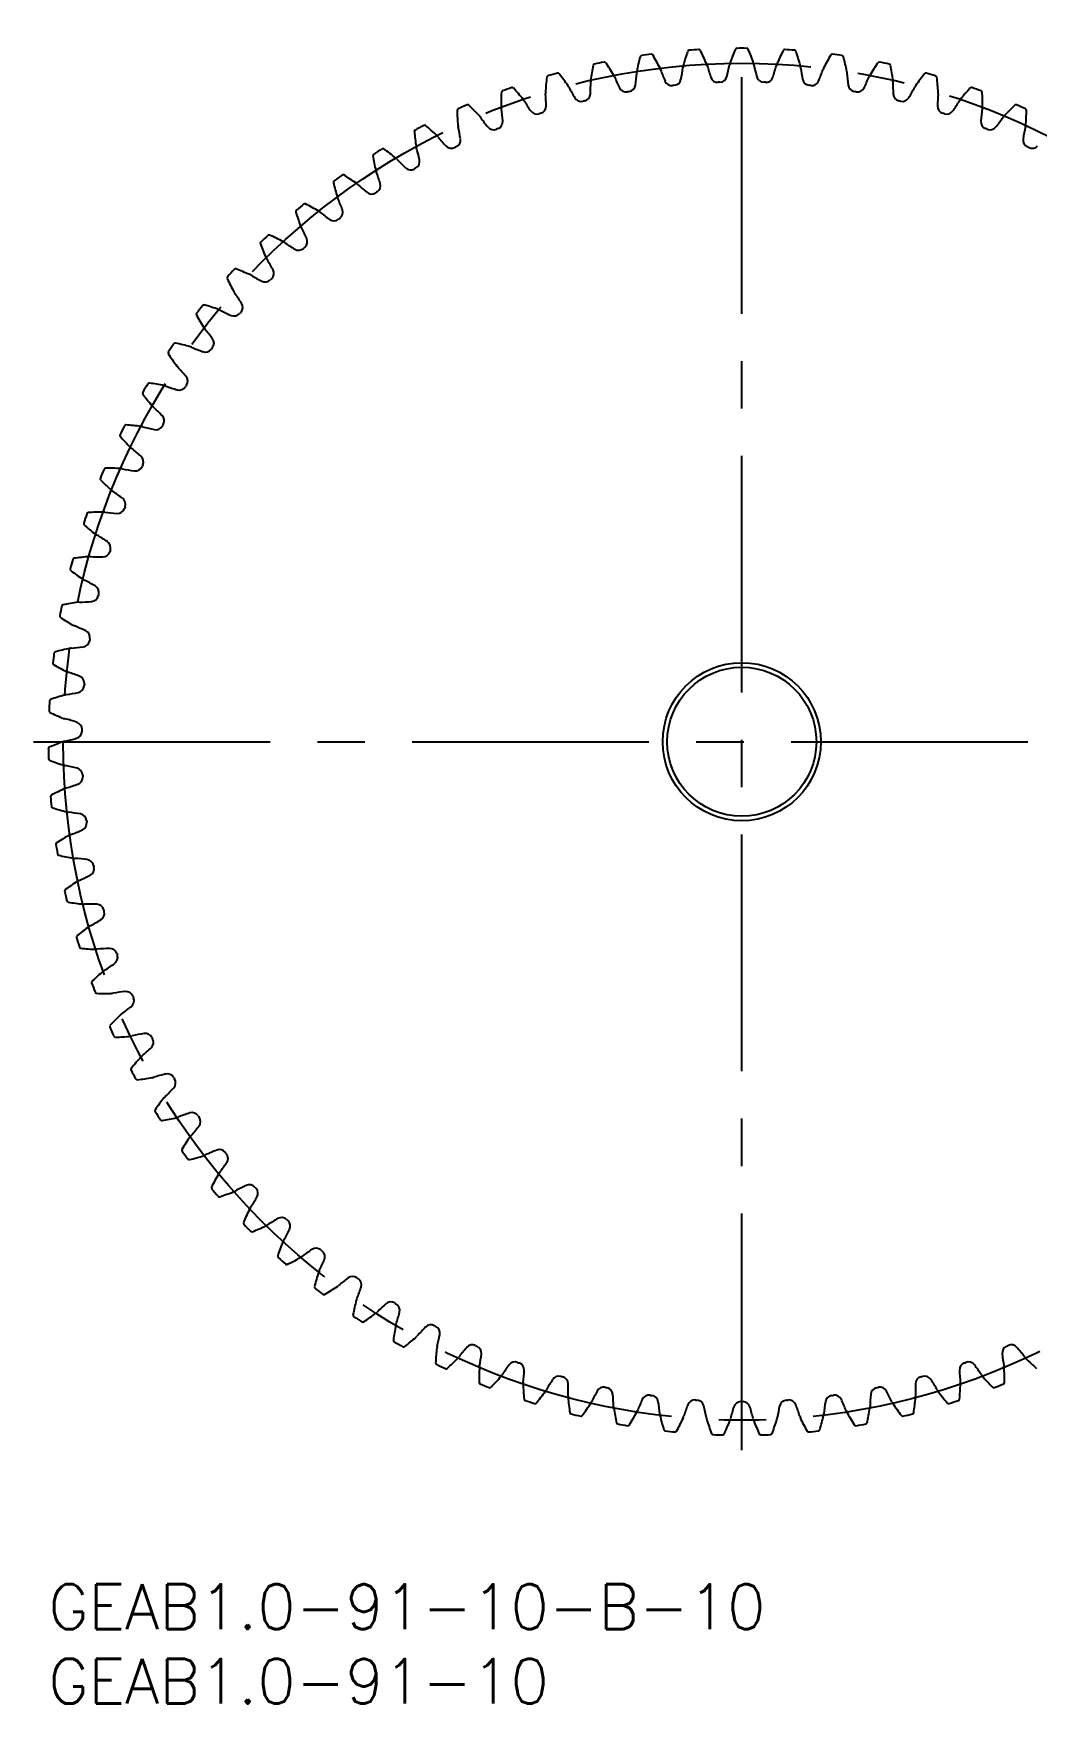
# Model space of a CAD drawing. Extents: x -1 to 134, y -8 to 104.
# Drawn here: x -1 to 66.3, y -8 to 104 of the extents above; entities that cross this region are included whole.
import ezdxf

# ---------------------------------------------------------------- set-up
doc = ezdxf.new("R2010")
doc.units = 0
doc.header["$LTSCALE"] = 0.5
doc.linetypes.add('CENTER', pattern=[50.8, 31.75, -6.35, 6.35, -6.35])
for name, color, linetype in [('MSM_CENTER', 1, 'CENTER'), ('MSM_CONTINUOUS', 7, 'CONTINUOUS'), ('MSM_PART_NUMBER', 7, 'CONTINUOUS')]:
    doc.layers.add(name, color=color, linetype=linetype)
doc.styles.get("Standard").update_dxf_attribs({"font": 'txt.shx', "height": 1, "bigfont": 'bigfont.shx'})

# ---------------------------------------------------------------- blocks, each defined once
blk = doc.blocks.new('*U2')
at = {"layer": 'MSM_PART_NUMBER'}
blk.add_text('GEAB1.0-91-10-B-10', height=3, dxfattribs=at).set_placement((0, -3))
blk = doc.blocks.new('*U3')
at = {"layer": 'MSM_PART_NUMBER'}
blk.add_text('GEAB1.0-91-10', height=3, dxfattribs=at).set_placement((0, -8))

msp = doc.modelspace()

# ---------------------------------------------------------------- linework, layer by layer
at = {"layer": 'MSM_CENTER'}
for p, q in [((46.5, 9), (46.5, 104)), ((-1, 56.5), (94, 56.5))]:
    msp.add_line(p, q, dxfattribs=at)
msp.add_circle((46.5, 56.5), 45.5, dxfattribs=at)
at = {"layer": 'MSM_CONTINUOUS'}
for radius in [5.3, 5]:
    msp.add_circle((46.5, 56.5), radius, dxfattribs=at)
for centre, radius, start, end in [((36.63, 101.84), 0.1, 102.2787, 169.037), ((46.5, 56.5), 46.5, 101.458, 102.2783), ((37.28, 101.98), 0.1, 34.6993, 101.458), ((24.9, 93.4), 15.17, 30.8791, 34.6993), ((54.34, 98.53), 15.17, 165.0809, 168.9011), ((39.78, 102.41), 0.1, 98.3223, 165.081), ((46.5, 56.5), 46.5, 97.5019, 98.3223), ((40.44, 102.5), 0.1, 30.7433, 97.5019), ((27.49, 94.8), 15.17, 26.9231, 30.7433), ((57.22, 97.89), 15.17, 161.1249, 164.9451), ((42.97, 102.77), 0.1, 94.3662, 161.1249), ((46.5, 56.5), 46.5, 93.5459, 94.3662), ((43.63, 102.81), 0.1, 26.7872, 93.5458), ((30.18, 96.02), 15.17, 22.967, 26.7872), ((43.38, 101.61), 0.831, 15.5792, 22.967), ((46.5, 101.72), 0.831, 160.989, 168.3769), ((60.05, 97.05), 15.17, 157.1688, 160.989), ((46.17, 102.9), 0.1, 90.4102, 157.1689), ((46.5, 56.5), 46.5, 89.5898, 90.4102), ((46.83, 102.9), 0.1, 22.8312, 89.5898), ((32.95, 97.05), 15.17, 19.011, 22.8312), ((46.5, 101.72), 0.831, 11.6231, 19.011), ((49.62, 101.61), 0.831, 157.033, 164.4208), ((62.82, 96.02), 15.17, 153.2128, 157.033), ((49.37, 102.81), 0.1, 86.4541, 153.2128), ((46.5, 56.5), 46.5, 85.6338, 86.4541), ((50.03, 102.77), 0.1, 18.8751, 85.6337), ((35.78, 97.89), 15.17, 15.0549, 18.8751), ((65.51, 94.8), 15.17, 149.2567, 153.0769), ((52.56, 102.5), 0.1, 82.4981, 149.2568), ((46.5, 56.5), 46.5, 81.6777, 82.4981), ((53.22, 102.41), 0.1, 14.9192, 81.6776), ((38.66, 98.53), 15.17, 11.0989, 14.9191), ((68.1, 93.4), 15.17, 145.3007, 149.1209), ((55.72, 101.98), 0.1, 78.542, 145.3008), ((46.5, 56.5), 46.5, 77.7217, 78.542), ((56.37, 101.84), 0.1, 10.9632, 77.7216), ((48.48, 99.21), 15.17, 172.993, 176.8132), ((33.53, 101.05), 0.1, 106.2347, 172.993), ((46.5, 56.5), 46.5, 105.414, 106.2343), ((34.17, 101.23), 0.1, 38.6553, 105.414), ((22.4, 91.82), 15.17, 34.8352, 38.6553), ((37.2, 100.76), 0.831, 172.8571, 180.245), ((51.42, 98.97), 15.17, 169.037, 172.8571), ((37.2, 100.76), 0.831, 23.4913, 30.8791), ((50.8, 106.67), 14, 203.4913, 206.8294), ((25.48, 102.25), 14, 352.9508, 356.289), ((40.27, 101.29), 0.831, 168.9011, 176.2889), ((40.27, 101.29), 0.831, 19.5352, 26.9231), ((54.25, 106.25), 14, 199.5352, 202.8733), ((41.81, 101), 0.5, 202.8733, 276.0115), ((41.93, 101.02), 0.5, 275.8567, 348.9948), ((28.68, 103.59), 14, 348.9948, 352.3329), ((43.38, 101.61), 0.831, 164.9451, 172.3329), ((57.67, 105.6), 14, 195.5792, 198.9173), ((44.89, 101.22), 0.5, 198.9173, 272.0554), ((45.02, 101.23), 0.5, 271.9006, 345.0387), ((31.97, 104.71), 14, 345.0387, 348.3769), ((61.03, 104.71), 14, 191.6231, 194.9612), ((47.98, 101.23), 0.5, 194.9612, 268.0994), ((48.11, 101.22), 0.5, 267.9446, 341.0827), ((35.33, 105.6), 14, 341.0827, 344.4208), ((49.62, 101.61), 0.831, 7.6671, 15.0549), ((64.32, 103.59), 14, 187.6671, 191.0052), ((51.07, 101.02), 0.5, 191.0052, 264.1433), ((51.19, 101), 0.5, 263.9885, 337.1266), ((38.75, 106.25), 14, 337.1267, 340.4648), ((52.73, 101.29), 0.831, 153.0769, 160.4648), ((52.73, 101.29), 0.831, 3.7111, 11.0989), ((67.52, 102.25), 14, 183.711, 187.0492), ((42.2, 106.67), 14, 333.1706, 336.5087), ((55.8, 100.76), 0.831, 149.1209, 156.5087), ((41.58, 98.97), 15.17, 7.1429, 10.963), ((55.8, 100.76), 0.831, 359.755, 7.1428), ((70.6, 91.82), 15.17, 141.3447, 145.1648), ((58.83, 101.23), 0.1, 74.586, 141.3447), ((46.5, 56.5), 46.5, 73.7657, 74.586), ((59.47, 101.05), 0.1, 7.0071, 73.7655), ((44.52, 99.21), 15.17, 3.1868, 7.007), ((45.53, 99.25), 15.17, 176.9491, 180.7692), ((30.49, 100.05), 0.1, 110.1904, 176.9491), ((46.5, 56.5), 46.5, 109.37, 110.1904), ((31.11, 100.27), 0.1, 42.6114, 109.3701), ((20.02, 90.07), 15.17, 38.7912, 42.6114), ((34.17, 100.01), 0.831, 176.8132, 184.201), ((19.38, 98.92), 14, 0.8629, 4.201), ((34.17, 100.01), 0.831, 27.4473, 34.8352), ((47.33, 106.84), 14, 207.4473, 210.7854), ((35.85, 99.96), 0.5, 283.7688, 356.9069), ((22.37, 100.69), 14, 356.9069, 0.245), ((38.75, 100.57), 0.5, 206.8294, 279.9675), ((46.5, 56.5), 44.25, 99.8127, 99.9675), ((38.87, 100.6), 0.5, 279.8127, 352.9508), ((46.5, 56.5), 44.25, 95.8567, 96.0115), ((46.5, 56.5), 44.25, 91.9006, 92.0554), ((46.5, 56.5), 44.25, 87.9446, 88.0994), ((46.5, 56.5), 44.25, 83.9885, 84.1433), ((54.13, 100.6), 0.5, 187.0492, 260.1873), ((46.5, 56.5), 44.25, 80.0325, 80.1873), ((54.25, 100.57), 0.5, 260.0325, 333.1706), ((70.63, 100.69), 14, 179.755, 183.0931), ((57.15, 99.96), 0.5, 183.0932, 256.2312), ((45.67, 106.84), 14, 329.2146, 332.5527), ((58.83, 100.01), 0.831, 145.1648, 152.5527), ((73.62, 98.92), 14, 175.799, 179.1371), ((58.83, 100.01), 0.831, 355.799, 3.1868), ((72.98, 90.07), 15.17, 137.3886, 141.2088), ((61.89, 100.27), 0.1, 70.63, 137.3887), ((46.5, 56.5), 46.5, 69.8096, 70.63), ((62.51, 100.05), 0.1, 3.0511, 69.8095), ((47.47, 99.25), 15.17, 359.2308, 3.051), ((27.52, 98.84), 0.1, 114.1464, 180.9051), ((42.58, 99.08), 15.17, 180.9051, 184.7253), ((46.5, 56.5), 46.5, 113.3261, 114.1464), ((28.13, 99.11), 0.1, 46.5674, 113.3261), ((17.77, 88.17), 15.17, 42.7473, 46.5674), ((31.2, 99.05), 0.831, 180.7692, 188.1571), ((16.52, 96.95), 14, 4.819, 8.1571), ((31.2, 99.05), 0.831, 31.4034, 38.7912), ((43.85, 106.78), 14, 211.4034, 214.7415), ((32.76, 99.09), 0.5, 214.7415, 287.8796), ((46.5, 56.5), 44.25, 107.7248, 107.8796), ((32.88, 99.13), 0.5, 287.7248, 0.8629), ((35.73, 99.94), 0.5, 210.7854, 283.9235), ((46.5, 56.5), 44.25, 103.7688, 103.9235), ((46.5, 56.5), 44.25, 76.0765, 76.2312), ((57.27, 99.94), 0.5, 256.0765, 329.2145), ((60.12, 99.13), 0.5, 179.1371, 252.2752), ((46.5, 56.5), 44.25, 72.1204, 72.2752), ((60.24, 99.09), 0.5, 252.1204, 325.2585), ((49.15, 106.78), 14, 325.2585, 328.5966), ((61.8, 99.05), 0.831, 141.2088, 148.5966), ((76.48, 96.95), 14, 171.8429, 175.181), ((61.8, 99.05), 0.831, 351.8429, 359.2308), ((75.23, 88.17), 15.17, 133.4326, 137.2527), ((64.87, 99.11), 0.1, 66.6743, 133.4326), ((46.5, 56.5), 46.5, 65.8536, 66.6739), ((65.48, 98.84), 0.1, 359.0949, 65.8535), ((50.42, 99.08), 15.17, 355.2747, 359.0949), ((24.64, 97.43), 0.1, 118.1025, 184.8612), ((46.5, 56.5), 46.5, 117.2821, 118.1025), ((25.23, 97.74), 0.1, 50.5235, 117.2821), ((15.65, 86.11), 15.17, 46.7033, 50.5235), ((28.3, 97.9), 0.831, 184.7253, 192.1131), ((13.8, 94.79), 14, 8.775, 12.1131), ((28.3, 97.9), 0.831, 35.3594, 42.7473), ((40.39, 106.48), 14, 215.3594, 218.6975), ((29.86, 98.04), 0.5, 218.6975, 291.8356), ((46.5, 56.5), 44.25, 111.6809, 111.8356), ((29.97, 98.08), 0.5, 291.6809, 4.819), ((63.03, 98.08), 0.5, 175.1811, 248.3191), ((46.5, 56.5), 44.25, 68.1644, 68.3191), ((63.14, 98.04), 0.5, 248.1644, 321.3025), ((52.61, 106.48), 14, 321.3025, 324.6406), ((64.7, 97.9), 0.831, 137.2528, 144.6406), ((79.2, 94.79), 14, 167.8869, 171.225), ((64.7, 97.9), 0.831, 347.8869, 355.2747), ((39.66, 98.71), 15.17, 184.8611, 188.6813), ((25.48, 96.54), 0.831, 188.6813, 196.0692), ((25.48, 96.54), 0.831, 39.3155, 46.7033), ((36.96, 105.94), 14, 219.3154, 222.6536), ((27.03, 96.79), 0.5, 222.6536, 295.7917), ((46.5, 56.5), 44.25, 115.6369, 115.7917), ((27.14, 96.84), 0.5, 295.6369, 8.775), ((65.86, 96.84), 0.5, 171.225, 244.3631), ((46.5, 56.5), 44.25, 64.2083, 64.3631), ((65.97, 96.79), 0.5, 244.2083, 317.3464), ((21.87, 95.82), 0.1, 122.0585, 188.8172), ((36.76, 98.13), 15.17, 188.8172, 192.6374), ((46.5, 56.5), 46.5, 121.2382, 122.0585), ((22.44, 96.17), 0.1, 54.4795, 121.2381), ((13.68, 83.91), 15.17, 50.6593, 54.4795), ((22.77, 95), 0.831, 43.2715, 50.6593), ((33.57, 105.16), 14, 223.2715, 226.6096), ((24.4, 95.41), 0.5, 299.5929, 12.7311), ((11.23, 92.44), 14, 12.7311, 16.0692), ((19.22, 94.03), 0.1, 126.0146, 192.7733), ((46.5, 56.5), 46.5, 125.1942, 126.0146), ((19.76, 94.42), 0.1, 58.4356, 125.1942), ((11.87, 81.58), 15.17, 54.6154, 58.4356), ((22.77, 95), 0.831, 192.6374, 200.0252), ((8.84, 89.92), 14, 16.6871, 20.0252), ((24.3, 95.35), 0.5, 226.6096, 299.7477), ((46.5, 56.5), 44.25, 119.5929, 119.7477), ((33.91, 97.36), 15.17, 192.7732, 196.5934), ((20.17, 93.27), 0.831, 196.5934, 203.9812), ((20.17, 93.27), 0.831, 47.2275, 54.6154), ((30.24, 104.16), 14, 227.2275, 230.5656), ((21.67, 93.73), 0.5, 230.5657, 303.7038), ((46.5, 56.5), 44.25, 123.549, 123.7038), ((21.77, 93.8), 0.5, 303.549, 16.6871), ((16.69, 92.06), 0.1, 129.9706, 196.7293), ((31.12, 96.4), 15.17, 196.7293, 200.5495), ((46.5, 56.5), 46.5, 129.1503, 129.9706), ((17.21, 92.48), 0.1, 62.3916, 129.1502), ((10.22, 79.13), 15.17, 58.5714, 62.3916), ((17.7, 91.36), 0.831, 51.1836, 58.5714), ((26.99, 102.92), 14, 231.1836, 234.5217), ((6.62, 87.24), 14, 20.6431, 23.9813), ((19.25, 92), 0.5, 307.505, 20.6431), ((17.7, 91.36), 0.831, 200.5495, 207.9373), ((4.6, 84.42), 14, 24.5992, 27.9373), ((19.16, 91.93), 0.5, 234.5217, 307.6598), ((46.5, 56.5), 44.25, 127.505, 127.6598), ((14.31, 89.92), 0.1, 133.927, 200.6854), ((28.41, 95.24), 15.17, 200.6853, 204.5055), ((46.5, 56.5), 46.5, 133.1063, 133.9267), ((14.79, 90.38), 0.1, 66.3477, 133.1063), ((8.75, 76.58), 15.17, 62.5275, 66.3477), ((15.36, 89.29), 0.831, 55.1396, 62.5275), ((23.84, 101.46), 14, 235.1396, 238.4777), ((46.5, 56.5), 44.25, 131.4611, 131.6158), ((16.87, 90.04), 0.5, 311.4611, 24.5992), ((15.36, 89.29), 0.831, 204.5055, 211.8933), ((2.77, 81.46), 14, 28.5552, 31.8933), ((16.78, 89.96), 0.5, 238.4778, 311.6158), ((12.08, 87.62), 0.1, 137.8831, 204.6414), ((25.78, 93.9), 15.17, 204.6414, 208.4615), ((46.5, 56.5), 46.5, 137.0624, 137.8827), ((12.53, 88.11), 0.1, 70.3037, 137.0623), ((7.45, 73.92), 15.17, 66.4835, 70.3037), ((13.17, 87.07), 0.831, 59.0957, 66.4835), ((20.79, 99.79), 14, 239.0957, 242.4338), ((14.54, 87.83), 0.5, 242.4338, 315.5719), ((46.5, 56.5), 44.25, 135.4171, 135.5719), ((14.63, 87.91), 0.5, 315.4171, 28.5552), ((13.17, 87.07), 0.831, 208.4615, 215.8494), ((1.15, 78.38), 14, 32.5113, 35.8494), ((10.02, 85.17), 0.1, 141.8391, 208.5974), ((23.25, 92.38), 15.17, 208.5974, 212.4176), ((46.5, 56.5), 46.5, 141.0184, 141.8387), ((10.43, 85.69), 0.1, 74.2597, 141.0184), ((6.34, 71.19), 15.17, 70.4396, 74.2597), ((11.14, 84.7), 0.831, 63.0517, 70.4396), ((17.86, 97.92), 14, 243.0517, 246.3898), ((12.46, 85.55), 0.5, 246.3898, 319.5279), ((46.5, 56.5), 44.25, 139.3732, 139.5279), ((12.54, 85.64), 0.5, 319.3732, 32.5113), ((11.14, 84.7), 0.831, 212.4176, 219.8054), ((-0.25, 75.2), 14, 36.4673, 39.8054), ((46.5, 56.5), 46.5, 144.9744, 145.7948), ((8.5, 83.13), 0.1, 78.2158, 144.9744), ((5.43, 68.38), 15.17, 74.3956, 78.2158), ((9.28, 82.19), 0.831, 67.0078, 74.3956), ((15.08, 95.84), 14, 247.0078, 250.3459), ((46.5, 56.5), 44.25, 143.3292, 143.484), ((10.61, 83.23), 0.5, 323.3292, 36.4673), ((8.13, 82.58), 0.1, 145.7952, 212.5535), ((20.83, 90.69), 15.17, 212.5534, 216.3736), ((10.53, 83.13), 0.5, 250.3459, 323.484), ((9.28, 82.19), 0.831, 216.3736, 223.7615), ((-1.43, 71.93), 14, 40.4234, 43.7615), ((8.85, 80.69), 0.5, 327.2853, 40.4234), ((6.42, 79.87), 0.1, 149.7512, 216.5095), ((46.5, 56.5), 46.5, 148.9305, 149.7508), ((18.53, 88.84), 15.17, 216.5095, 220.3297), ((6.76, 80.45), 0.1, 82.1718, 148.9304), ((4.7, 65.52), 15.17, 78.3516, 82.1718), ((7.6, 79.56), 0.831, 70.9638, 78.3517), ((12.44, 93.58), 14, 250.9638, 254.3019), ((8.78, 80.58), 0.5, 254.3019, 327.44), ((46.5, 56.5), 44.25, 147.2853, 147.44), ((7.6, 79.56), 0.831, 220.3297, 227.7175), ((-2.38, 68.59), 14, 44.3794, 47.7175), ((46.5, 56.5), 46.5, 152.8865, 153.7069), ((5.2, 77.65), 0.1, 86.1279, 152.8865), ((4.18, 62.61), 15.17, 82.3077, 86.1279), ((6.1, 76.82), 0.831, 74.9199, 82.3077), ((9.96, 91.14), 14, 254.9198, 258.258), ((7.21, 77.92), 0.5, 258.258, 331.3961), ((7.27, 78.03), 0.5, 331.2413, 44.3794), ((46.5, 56.5), 44.25, 151.2413, 151.3961), ((4.9, 77.05), 0.1, 153.7069, 220.4656), ((16.36, 86.83), 15.17, 220.4655, 224.2857), ((6.1, 76.82), 0.831, 224.2857, 231.6736), ((-3.1, 65.19), 14, 48.3355, 51.6736), ((5.88, 75.27), 0.5, 335.1973, 48.3355), ((46.5, 56.5), 44.25, 155.1973, 155.3521), ((3.58, 74.13), 0.1, 157.6633, 224.4216), ((46.5, 56.5), 46.5, 156.8426, 157.6629), ((14.34, 84.68), 15.17, 224.4216, 228.2418), ((3.84, 74.75), 0.1, 90.0839, 156.8425), ((3.86, 59.68), 15.17, 86.2637, 90.0839), ((4.79, 73.99), 0.831, 78.8759, 86.2637), ((7.66, 88.54), 14, 258.8759, 262.214), ((5.83, 75.16), 0.5, 262.214, 335.3521), ((4.79, 73.99), 0.831, 228.2417, 235.6296), ((-3.58, 61.74), 14, 52.2915, 55.6296), ((4.68, 72.43), 0.5, 339.1534, 52.2915), ((46.5, 56.5), 46.5, 160.7986, 161.619), ((2.68, 71.76), 0.1, 94.04, 160.7986), ((3.74, 56.73), 15.17, 90.2198, 94.04), ((3.69, 71.07), 0.831, 82.8319, 90.2198), ((5.54, 85.78), 14, 262.8319, 266.17), ((4.64, 72.31), 0.5, 266.1701, 339.3082), ((46.5, 56.5), 44.25, 159.1534, 159.3082), ((2.47, 71.13), 0.1, 161.619, 228.3777), ((12.47, 82.39), 15.17, 228.3776, 232.1978), ((3.69, 71.07), 0.831, 232.1978, 239.5856), ((-3.82, 58.28), 14, 56.2475, 59.5857), ((3.68, 69.5), 0.5, 343.1094, 56.2475), ((46.5, 56.5), 46.5, 164.7547, 165.575), ((1.73, 68.7), 0.1, 97.996, 164.7546), ((3.83, 53.78), 15.17, 94.1758, 97.996), ((2.78, 68.08), 0.831, 86.788, 94.1758), ((3.62, 82.89), 14, 266.788, 270.1261), ((3.65, 69.39), 0.5, 270.1261, 343.2642), ((46.5, 56.5), 44.25, 163.1094, 163.2642), ((1.56, 68.06), 0.1, 165.5754, 232.3337), ((10.77, 79.99), 15.17, 232.3337, 236.1538), ((2.78, 68.08), 0.831, 236.1538, 243.5417), ((-3.82, 54.8), 14, 60.2036, 63.5417), ((2.86, 66.4), 0.5, 274.0821, 347.2202), ((2.89, 66.52), 0.5, 347.0655, 60.2036), ((46.5, 56.5), 44.25, 167.0655, 167.2202), ((46.5, 56.5), 46.5, 168.7107, 169.5311), ((1, 65.58), 0.1, 101.9522, 168.7107), ((4.12, 50.84), 15.17, 98.1319, 101.952), ((2.09, 65.04), 0.831, 90.744, 98.1319), ((1.9, 79.86), 14, 270.744, 274.0821), ((0.87, 64.93), 0.1, 169.5314, 236.2897), ((9.23, 77.46), 15.17, 236.2897, 240.1099), ((2.09, 65.04), 0.831, 240.1099, 247.4977), ((-3.59, 51.33), 14, 64.1596, 67.4977), ((2.3, 63.48), 0.5, 351.0215, 64.1596), ((4.61, 47.93), 15.17, 102.0879, 105.9081), ((1.61, 61.95), 0.831, 94.7001, 102.0879), ((0.39, 76.73), 14, 274.7001, 278.0382), ((2.28, 63.36), 0.5, 278.0382, 351.1763), ((46.5, 56.5), 44.25, 171.0215, 171.1763), ((46.5, 56.5), 46.5, 172.6668, 173.4871), ((0.4, 61.76), 0.1, 173.4875, 240.2458), ((7.88, 74.84), 15.17, 240.2458, 244.0659), ((0.48, 62.42), 0.1, 105.9081, 172.6667), ((1.61, 61.95), 0.831, 244.0659, 251.4538), ((-3.11, 47.89), 14, 68.1157, 71.4538), ((1.92, 60.42), 0.5, 354.9776, 68.1157), ((5.3, 45.06), 15.17, 106.044, 109.8641), ((1.34, 58.84), 0.831, 98.6561, 106.044), ((-0.89, 73.5), 14, 278.6561, 281.9942), ((1.91, 60.3), 0.5, 281.9942, 355.1323), ((46.5, 56.5), 44.25, 174.9776, 175.1323), ((46.5, 56.5), 46.5, 176.6228, 177.4431), ((0.15, 58.57), 0.1, 177.4435, 244.2018), ((0.18, 59.23), 0.1, 109.8643, 176.6227), ((6.7, 72.13), 15.17, 244.2018, 248.022), ((1.34, 58.84), 0.831, 248.022, 255.4098), ((-2.4, 44.49), 14, 72.0717, 75.4098), ((1.76, 57.21), 0.5, 285.9503, 359.0884), ((1.76, 57.33), 0.5, 358.9336, 72.0717), ((46.5, 56.5), 44.25, 178.9336, 179.0884), ((0.1, 56.03), 0.1, 113.8203, 180.5788), ((46.5, 56.5), 46.5, 180.5788, 181.3992), ((6.19, 42.25), 15.17, 110, 113.8202), ((1.28, 55.72), 0.831, 102.6122, 110), ((-1.95, 70.19), 14, 282.6121, 285.9503), ((0.11, 55.37), 0.1, 181.3992, 248.1579), ((5.72, 69.35), 15.17, 248.1578, 251.978), ((1.28, 55.72), 0.831, 251.978, 259.3659), ((-1.45, 41.14), 14, 76.0278, 79.3659), ((1.81, 54.24), 0.5, 2.8896, 76.0278), ((1.81, 54.12), 0.5, 289.9063, 3.0444), ((46.5, 56.5), 44.25, 182.8896, 183.0444), ((0.25, 52.83), 0.1, 117.7762, 184.5348), ((46.5, 56.5), 46.5, 184.5349, 185.3552), ((7.27, 39.5), 15.17, 113.956, 117.7762), ((1.45, 52.6), 0.831, 106.5682, 113.956), ((-2.78, 66.82), 14, 286.5682, 289.9063), ((0.3, 52.17), 0.1, 185.3552, 252.1139), ((4.93, 66.51), 15.17, 252.1139, 255.9341), ((1.45, 52.6), 0.831, 255.9341, 263.3219), ((-0.28, 37.87), 14, 79.9838, 83.3219), ((2.07, 51.17), 0.5, 6.8457, 79.9838), ((-3.38, 63.39), 14, 290.5242, 293.8623), ((2.08, 51.05), 0.5, 293.8623, 7.0005), ((46.5, 56.5), 44.25, 186.8457, 187.0005), ((0.61, 49.65), 0.1, 121.7323, 188.4909), ((46.5, 56.5), 46.5, 188.4909, 189.3113), ((8.53, 36.83), 15.17, 117.9121, 121.7323), ((1.82, 49.5), 0.831, 110.5242, 117.9121), ((0.71, 48.99), 0.1, 189.3113, 256.07), ((4.34, 63.62), 15.17, 256.0699, 259.8901), ((1.82, 49.5), 0.831, 259.8901, 267.2779), ((1.12, 34.69), 14, 83.9398, 87.278), ((2.54, 48.11), 0.5, 10.8017, 83.9399), ((46.5, 56.5), 44.25, 190.8017, 190.9565), ((9.98, 34.26), 15.17, 121.8681, 125.6883), ((2.41, 46.44), 0.831, 114.4803, 121.8681), ((-3.73, 59.93), 14, 294.4803, 297.8184), ((2.57, 47.99), 0.5, 297.8184, 10.9565), ((1.19, 46.5), 0.1, 125.6884, 192.4469), ((46.5, 56.5), 46.5, 192.447, 193.2673), ((1.34, 45.85), 0.1, 193.2673, 260.026), ((3.95, 60.69), 15.17, 260.026, 263.8462), ((2.41, 46.44), 0.831, 263.8462, 271.234), ((2.73, 31.61), 14, 87.8959, 91.234), ((3.23, 45.1), 0.5, 14.7578, 87.8959), ((3.26, 44.98), 0.5, 301.7744, 14.9126), ((46.5, 56.5), 44.25, 194.7578, 194.9126), ((11.6, 31.8), 15.17, 125.8242, 129.6444), ((3.21, 43.42), 0.831, 118.4363, 125.8242), ((-3.85, 56.46), 14, 298.4363, 301.7744), ((1.99, 43.4), 0.1, 129.6444, 196.403), ((46.5, 56.5), 46.5, 196.403, 197.2234), ((2.18, 42.76), 0.1, 197.2234, 263.9821), ((3.76, 57.74), 15.17, 263.982, 267.8022), ((3.21, 43.42), 0.831, 267.8022, 275.19), ((4.55, 28.65), 14, 91.8519, 95.1901), ((4.12, 42.14), 0.5, 18.7138, 91.8519), ((-3.73, 52.99), 14, 302.3924, 305.7305), ((4.15, 42.03), 0.5, 305.7305, 18.8686), ((46.5, 56.5), 44.25, 198.7138, 198.8686), ((3, 40.36), 0.1, 133.6005, 200.359), ((46.5, 56.5), 46.5, 200.3591, 201.1794), ((13.39, 29.45), 15.17, 129.7802, 133.6004), ((4.22, 40.46), 0.831, 122.3924, 129.7802), ((3.23, 39.74), 0.1, 201.1794, 267.9381), ((3.78, 54.79), 15.17, 267.9381, 271.7582), ((4.22, 40.46), 0.831, 271.7583, 279.1461), ((6.57, 25.82), 14, 95.808, 99.1461), ((5.21, 39.25), 0.5, 22.6699, 95.808), ((5.25, 39.14), 0.5, 309.6865, 22.8246), ((46.5, 56.5), 44.25, 202.6699, 202.8246), ((15.33, 27.23), 15.17, 133.7363, 137.5564), ((5.42, 37.58), 0.831, 126.3484, 133.7363), ((-3.37, 49.53), 14, 306.3484, 309.6865), ((4.22, 37.39), 0.1, 137.5564, 204.315), ((46.5, 56.5), 46.5, 204.3151, 205.1354), ((4.49, 36.79), 0.1, 205.1354, 271.8941), ((4, 51.85), 15.17, 271.8941, 275.7143), ((5.42, 37.58), 0.831, 275.7143, 283.1021), ((8.79, 23.14), 14, 99.764, 103.1021), ((-2.77, 46.11), 14, 310.3045, 313.6426), ((6.5, 36.44), 0.5, 26.6259, 99.764), ((6.55, 36.34), 0.5, 313.6425, 26.7807), ((46.5, 56.5), 44.25, 206.6259, 206.7807), ((17.43, 25.15), 15.17, 137.6923, 141.5125), ((6.83, 34.8), 0.831, 130.3045, 137.6923), ((5.63, 34.52), 0.1, 141.5126, 208.2711), ((46.5, 56.5), 46.5, 208.2711, 209.0915), ((5.95, 33.94), 0.1, 209.0915, 275.8502), ((4.42, 48.93), 15.17, 275.8501, 279.6703), ((6.83, 34.8), 0.831, 279.6703, 287.0582), ((11.18, 20.62), 14, 103.7201, 107.0582), ((7.97, 33.73), 0.5, 30.582, 103.7201), ((46.5, 56.5), 44.25, 210.582, 210.7367), ((8.04, 33.63), 0.5, 317.5986, 30.7367), ((19.66, 23.22), 15.17, 141.6484, 145.4685), ((8.42, 32.11), 0.831, 134.2605, 141.6484), ((-1.93, 42.73), 14, 314.2605, 317.5986), ((7.25, 31.76), 0.1, 145.4685, 212.2271), ((46.5, 56.5), 46.5, 212.2272, 213.0475), ((13.74, 18.27), 14, 107.6761, 111.0142), ((9.64, 31.13), 0.5, 34.538, 107.6761), ((46.5, 56.5), 44.25, 214.538, 214.6928), ((7.61, 31.2), 0.1, 213.0475, 279.8062), ((5.04, 46.04), 15.17, 279.8062, 283.6264), ((8.42, 32.11), 0.831, 283.6264, 291.0142), ((-0.87, 39.42), 14, 318.2165, 321.5547), ((9.71, 31.03), 0.5, 321.5546, 34.6928), ((9.05, 29.11), 0.1, 149.4247, 216.1832), ((22.02, 21.44), 15.17, 145.6044, 149.4246), ((10.19, 29.54), 0.831, 138.2166, 145.6044), ((11.48, 28.65), 0.5, 38.494, 111.6321), ((46.5, 56.5), 46.5, 216.1832, 217.0036), ((9.45, 28.57), 0.1, 217.0036, 283.7623), ((5.86, 43.21), 15.17, 283.7622, 287.5824), ((10.19, 29.54), 0.831, 287.5824, 294.9703), ((16.45, 16.1), 14, 111.6322, 114.9703), ((0.42, 36.2), 14, 322.1726, 325.5107), ((46.5, 56.5), 44.25, 218.494, 218.6488), ((11.55, 28.55), 0.5, 325.5107, 38.6488), ((24.5, 19.84), 15.17, 149.5604, 153.3806), ((12.14, 27.1), 0.831, 142.1726, 149.5604), ((11.03, 26.59), 0.1, 153.3806, 220.1392), ((46.5, 56.5), 46.5, 220.1393, 220.9596), ((11.46, 26.08), 0.1, 220.96, 287.7183), ((6.87, 40.44), 15.17, 287.7183, 291.5385), ((12.14, 27.1), 0.831, 291.5385, 298.9263), ((19.31, 14.12), 14, 115.5882, 118.9263), ((13.48, 26.3), 0.5, 42.4501, 115.5882), ((1.93, 33.07), 14, 326.1286, 329.4667), ((46.5, 56.5), 44.25, 222.4501, 222.6049), ((13.56, 26.21), 0.5, 329.4667, 42.6049), ((27.08, 18.41), 15.17, 153.5165, 157.3367), ((14.25, 24.8), 0.831, 146.1286, 153.5165), ((13.18, 24.21), 0.1, 157.3365, 224.0953), ((46.5, 56.5), 46.5, 224.0953, 224.9157), ((13.64, 23.74), 0.1, 224.9161, 291.6744), ((8.08, 37.74), 15.17, 291.6743, 295.4945), ((14.25, 24.8), 0.831, 295.4945, 302.8823), ((22.3, 12.35), 14, 119.5442, 122.8824), ((15.64, 24.09), 0.5, 46.4061, 119.5442), ((3.66, 30.05), 14, 330.0847, 333.4228), ((46.5, 56.5), 44.25, 226.4061, 226.5609), ((15.73, 24.01), 0.5, 333.4228, 46.5609), ((29.75, 17.16), 15.17, 157.4725, 161.2927), ((16.51, 22.65), 0.831, 150.0847, 157.4725), ((25.4, 10.78), 14, 123.5003, 126.8384), ((17.95, 22.04), 0.5, 50.3622, 123.5003), ((46.5, 56.5), 44.25, 230.3622, 230.5169), ((15.48, 21.99), 0.1, 161.2926, 228.0513), ((46.5, 56.5), 46.5, 228.0514, 228.8717), ((15.98, 21.55), 0.1, 228.8721, 295.6304), ((9.46, 35.13), 15.17, 295.6304, 299.4506), ((16.51, 22.65), 0.831, 299.4506, 306.8384), ((5.58, 27.15), 14, 334.0407, 337.3788), ((18.05, 21.96), 0.5, 337.3788, 50.5169), ((32.51, 16.1), 15.17, 161.4286, 165.2488), ((18.92, 20.66), 0.831, 154.0407, 161.4286), ((28.61, 9.43), 14, 127.4563, 130.7944), ((20.4, 20.15), 0.5, 54.3182, 127.4563), ((46.5, 56.5), 44.25, 234.3182, 234.473), ((20.5, 20.08), 0.5, 341.3349, 54.473), ((17.94, 19.93), 0.1, 165.2486, 232.0073), ((46.5, 56.5), 46.5, 232.0074, 232.8278), ((18.46, 19.53), 0.1, 232.8281, 299.5865), ((11.03, 32.63), 15.17, 299.5864, 303.4066), ((18.92, 20.66), 0.831, 303.4066, 310.7944), ((35.33, 15.23), 15.17, 165.3846, 169.2048), ((21.46, 18.84), 0.831, 157.9968, 165.3846), ((7.71, 24.4), 14, 337.9968, 341.3349), ((20.53, 18.05), 0.1, 169.2049, 235.9634), ((46.5, 56.5), 46.5, 235.9635, 236.7838), ((12.76, 30.24), 15.17, 303.5425, 307.3626), ((21.46, 18.84), 0.831, 307.3626, 314.7505), ((31.9, 8.31), 14, 131.4124, 134.7505), ((22.97, 18.44), 0.5, 58.2743, 131.4123), ((46.5, 56.5), 44.25, 238.2743, 238.429), ((10.01, 21.8), 14, 341.9528, 345.2909), ((23.07, 18.37), 0.5, 345.2909, 58.429), ((21.08, 17.68), 0.1, 236.7842, 303.5425), ((38.2, 14.55), 15.17, 169.3407, 173.1608), ((24.11, 17.21), 0.831, 161.9528, 169.3407), ((35.26, 7.42), 14, 135.3684, 138.7065), ((25.65, 16.9), 0.5, 62.2303, 135.3684), ((46.5, 56.5), 44.25, 242.2303, 242.3851), ((25.76, 16.85), 0.5, 349.247, 62.3851), ((23.24, 16.35), 0.1, 173.1608, 239.9194), ((46.5, 56.5), 46.5, 239.9195, 240.7398), ((23.82, 16.02), 0.1, 240.7398, 307.4986), ((14.65, 27.97), 15.17, 307.4985, 311.3187), ((24.11, 17.21), 0.831, 311.3187, 318.7065), ((41.12, 14.08), 15.17, 173.2967, 177.1169), ((26.88, 15.76), 0.831, 165.9089, 173.2967), ((12.49, 19.37), 14, 345.9088, 349.247), ((38.67, 6.76), 14, 139.3245, 142.6626), ((28.43, 15.56), 0.5, 66.1863, 139.3244), ((46.5, 56.5), 44.25, 246.1863, 246.3411), ((28.54, 15.51), 0.5, 353.203, 66.3411), ((64.46, 15.51), 0.5, 113.6589, 186.797), ((46.5, 56.5), 44.25, 293.6589, 293.8137), ((64.57, 15.56), 0.5, 40.6755, 113.8137), ((54.33, 6.76), 14, 37.3374, 40.6755), ((26.07, 14.84), 0.1, 177.117, 243.8755), ((46.5, 56.5), 46.5, 243.8755, 244.6959), ((16.69, 25.84), 15.17, 311.4545, 315.2747), ((26.88, 15.76), 0.831, 315.2747, 322.6626), ((29.74, 14.5), 0.831, 169.8649, 177.2527), ((15.14, 17.11), 14, 349.8649, 353.203), ((42.12, 6.34), 14, 143.2805, 146.6186), ((31.3, 14.41), 0.5, 70.1424, 143.2805), ((46.5, 56.5), 44.25, 250.1424, 250.2972), ((31.41, 14.37), 0.5, 357.1591, 70.2972), ((61.59, 14.37), 0.5, 109.7028, 182.8409), ((46.5, 56.5), 44.25, 289.7028, 289.8576), ((61.7, 14.41), 0.5, 36.7195, 109.8576), ((50.88, 6.34), 14, 33.3814, 36.7195), ((77.86, 17.11), 14, 186.797, 190.1351), ((63.26, 14.5), 0.831, 2.7473, 10.1351), ((66.12, 15.76), 0.831, 217.3374, 224.7253), ((76.31, 25.84), 15.17, 224.7253, 228.5455), ((26.67, 14.55), 0.1, 244.6959, 311.4546), ((44.06, 13.81), 15.17, 177.2527, 181.0729), ((28.99, 13.53), 0.1, 181.0729, 247.8315), ((18.88, 23.86), 15.17, 315.4106, 319.2308), ((29.74, 14.5), 0.831, 319.2308, 326.6186), ((32.67, 13.44), 0.831, 173.821, 181.2088), ((17.93, 15.04), 14, 353.8209, 357.1591), ((45.59, 6.16), 14, 147.2366, 150.5747), ((34.24, 13.46), 0.5, 74.0984, 147.2365), ((46.5, 56.5), 44.25, 254.0984, 254.2532), ((34.36, 13.43), 0.5, 1.1151, 74.2532), ((58.64, 13.43), 0.5, 105.7468, 178.8849), ((46.5, 56.5), 44.25, 285.7468, 285.9016), ((58.76, 13.46), 0.5, 32.7634, 105.9016), ((47.41, 6.16), 14, 29.4253, 32.7634), ((75.07, 15.04), 14, 182.8409, 186.1791), ((60.33, 13.44), 0.831, 358.7912, 6.179), ((63.26, 14.5), 0.831, 213.3814, 220.7692), ((74.12, 23.86), 15.17, 220.7692, 224.5894), ((64.01, 13.53), 0.1, 292.1688, 358.9271), ((48.94, 13.81), 15.17, 358.9271, 2.7473), ((46.5, 56.5), 46.5, 247.8316, 248.6519), ((29.61, 13.28), 0.1, 248.6519, 315.4106), ((47.01, 13.75), 15.17, 181.2088, 185.029), ((32, 12.42), 0.1, 185.0288, 251.7876), ((46.5, 56.5), 46.5, 251.7876, 252.608), ((21.2, 22.03), 15.17, 319.3666, 323.1868), ((32.67, 13.44), 0.831, 323.1868, 330.5747), ((20.86, 13.17), 14, 357.777, 1.1151), ((35.68, 12.59), 0.831, 177.777, 185.1648), ((49.96, 13.88), 15.17, 185.1648, 188.985), ((49.07, 6.21), 14, 151.1926, 154.5307), ((37.24, 12.72), 0.5, 78.0545, 151.1926), ((46.5, 56.5), 44.25, 258.0545, 258.2093), ((37.36, 12.69), 0.5, 5.0712, 78.2093), ((23.91, 11.5), 14, 1.733, 5.0711), ((52.53, 6.51), 14, 155.1486, 158.4868), ((40.28, 12.18), 0.5, 82.0105, 155.1486), ((46.5, 56.5), 44.25, 262.0105, 262.1653), ((40.4, 12.17), 0.5, 9.0272, 82.1653), ((43.35, 11.86), 0.5, 85.9666, 159.1047), ((46.5, 56.5), 44.25, 265.9666, 266.1213), ((43.47, 11.85), 0.5, 12.9832, 86.1213), ((49.53, 11.85), 0.5, 93.8787, 167.0167), ((46.5, 56.5), 44.25, 273.8787, 274.0334), ((49.65, 11.86), 0.5, 20.8953, 94.0334), ((52.6, 12.17), 0.5, 97.8347, 170.9728), ((46.5, 56.5), 44.25, 277.8347, 277.9895), ((52.72, 12.18), 0.5, 24.8513, 97.9895), ((40.47, 6.51), 14, 21.5132, 24.8514), ((69.09, 11.5), 14, 174.9289, 178.267), ((55.64, 12.69), 0.5, 101.7907, 174.9288), ((46.5, 56.5), 44.25, 281.7907, 281.9455), ((55.76, 12.72), 0.5, 28.8074, 101.9455), ((43.93, 6.21), 14, 25.4693, 28.8074), ((43.04, 13.88), 15.17, 351.015, 354.8352), ((72.14, 13.17), 14, 178.8849, 182.223), ((57.32, 12.59), 0.831, 354.8352, 2.223), ((60.33, 13.44), 0.831, 209.4253, 216.8132), ((71.8, 22.03), 15.17, 216.8132, 220.6334), ((46.5, 56.5), 46.5, 287.392, 288.2124), ((61, 12.42), 0.1, 288.2128, 354.9711), ((45.99, 13.75), 15.17, 354.971, 358.7912), ((63.39, 13.28), 0.1, 224.5894, 291.348), ((46.5, 56.5), 46.5, 291.3481, 292.1684), ((32.63, 12.22), 0.1, 252.608, 319.3667), ((35.07, 11.53), 0.1, 188.9849, 255.7436), ((46.5, 56.5), 46.5, 255.7437, 256.564), ((35.72, 11.37), 0.1, 256.564, 323.3227), ((23.63, 20.37), 15.17, 323.3227, 327.1429), ((35.68, 12.59), 0.831, 327.1429, 334.5307), ((38.73, 11.95), 0.831, 181.733, 189.1209), ((52.89, 14.22), 15.17, 189.1209, 192.9411), ((26.18, 18.88), 15.17, 327.2787, 331.0989), ((38.73, 11.95), 0.831, 331.0989, 338.4867), ((27.07, 10.05), 14, 5.6891, 9.0272), ((41.82, 11.52), 0.831, 185.6891, 193.0769), ((55.79, 14.76), 15.17, 193.0769, 196.8971), ((41.82, 11.52), 0.831, 335.055, 342.4428), ((55.96, 7.05), 14, 159.1047, 162.4428), ((30.32, 8.82), 14, 9.6451, 12.9832), ((59.35, 7.82), 14, 163.0607, 166.3988), ((46.44, 11.75), 0.5, 89.9226, 163.0607), ((46.5, 56.5), 44.25, 269.9226, 270.0774), ((46.56, 11.75), 0.5, 16.9393, 90.0774), ((33.65, 7.82), 14, 13.6012, 16.9393), ((62.68, 8.82), 14, 167.0168, 170.3549), ((37.04, 7.05), 14, 17.5572, 20.8953), ((51.18, 11.52), 0.831, 197.5572, 204.945), ((37.21, 14.76), 15.17, 343.1029, 346.9231), ((51.18, 11.52), 0.831, 346.9231, 354.3109), ((65.93, 10.05), 14, 170.9728, 174.3109), ((54.27, 11.95), 0.831, 201.5133, 208.9011), ((66.82, 18.88), 15.17, 208.9011, 212.7213), ((40.11, 14.22), 15.17, 347.0589, 350.8791), ((54.27, 11.95), 0.831, 350.8791, 358.267), ((57.32, 12.59), 0.831, 205.4693, 212.8571), ((69.37, 20.37), 15.17, 212.8571, 216.6773), ((57.28, 11.37), 0.1, 216.6773, 283.4359), ((46.5, 56.5), 46.5, 283.436, 284.2563), ((57.93, 11.53), 0.1, 284.2567, 351.015), ((60.37, 12.22), 0.1, 220.6334, 287.3919), ((38.2, 10.85), 0.1, 192.9412, 259.6996), ((46.5, 56.5), 46.5, 259.6997, 260.5201), ((38.86, 10.73), 0.1, 260.5201, 327.2788), ((41.37, 10.38), 0.1, 196.8971, 263.6557), ((46.5, 56.5), 46.5, 263.6558, 264.4761), ((42.03, 10.32), 0.1, 264.4761, 331.2348), ((28.83, 17.57), 15.17, 331.2348, 335.0549), ((44.94, 11.3), 0.831, 189.6451, 197.033), ((58.65, 15.5), 15.17, 197.033, 200.8531), ((44.57, 10.14), 0.1, 200.8531, 267.6117), ((31.55, 16.44), 15.17, 335.1908, 339.011), ((44.94, 11.3), 0.831, 339.011, 346.3988), ((48.06, 11.3), 0.831, 193.6012, 200.989), ((61.45, 16.44), 15.17, 200.989, 204.8092), ((48.43, 10.14), 0.1, 272.3882, 339.1469), ((34.35, 15.5), 15.17, 339.1469, 342.967), ((48.06, 11.3), 0.831, 342.967, 350.3549), ((64.17, 17.57), 15.17, 204.9451, 208.7652), ((50.97, 10.32), 0.1, 208.7652, 275.5238), ((46.5, 56.5), 46.5, 275.5239, 276.3442), ((51.63, 10.38), 0.1, 276.3442, 343.1029), ((54.14, 10.73), 0.1, 212.7213, 279.4799), ((46.5, 56.5), 46.5, 279.4799, 280.3003), ((54.8, 10.85), 0.1, 280.3007, 347.059), ((46.5, 56.5), 46.5, 267.6118, 268.4322), ((45.23, 10.12), 0.1, 268.4322, 335.1909), ((47.77, 10.12), 0.1, 204.8092, 271.5678), ((46.5, 56.5), 46.5, 271.5678, 272.3882)]:
    msp.add_arc(centre, radius, start, end, dxfattribs=at)

# ---------------------------------------------------------------- block references
for name in ['*U2', '*U3']:
    msp.add_blockref(name, (0, 0), dxfattribs=at)

doc.saveas('drawing.dxf')
